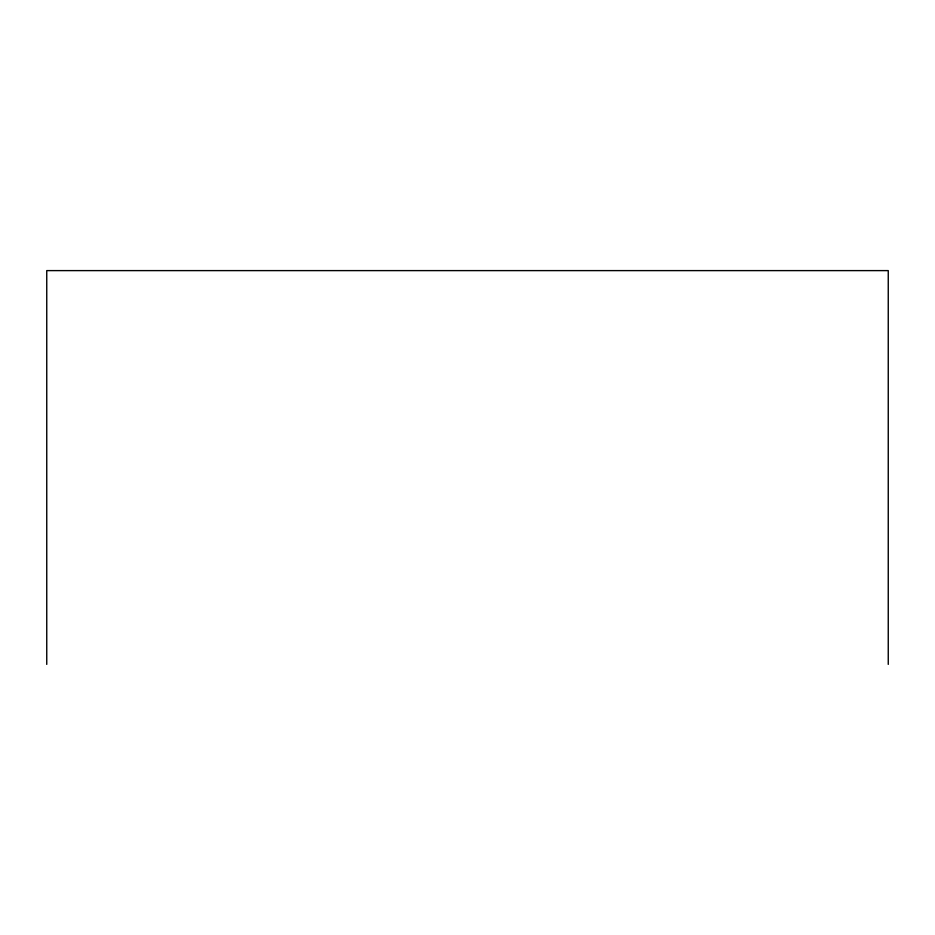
<?xml version="1.0" encoding="UTF-8"?>
<svg xmlns="http://www.w3.org/2000/svg" width="935" height="935" viewBox="0 0 935 935"><rect width="100%" height="100%" fill="white"/><g stroke="black" fill="none" stroke-linecap="round" stroke-linejoin="round"><path stroke-width="1.4" d="M888.25 664.388L888.25 270.612L46.75 270.612L46.75 664.388"/></g></svg>
